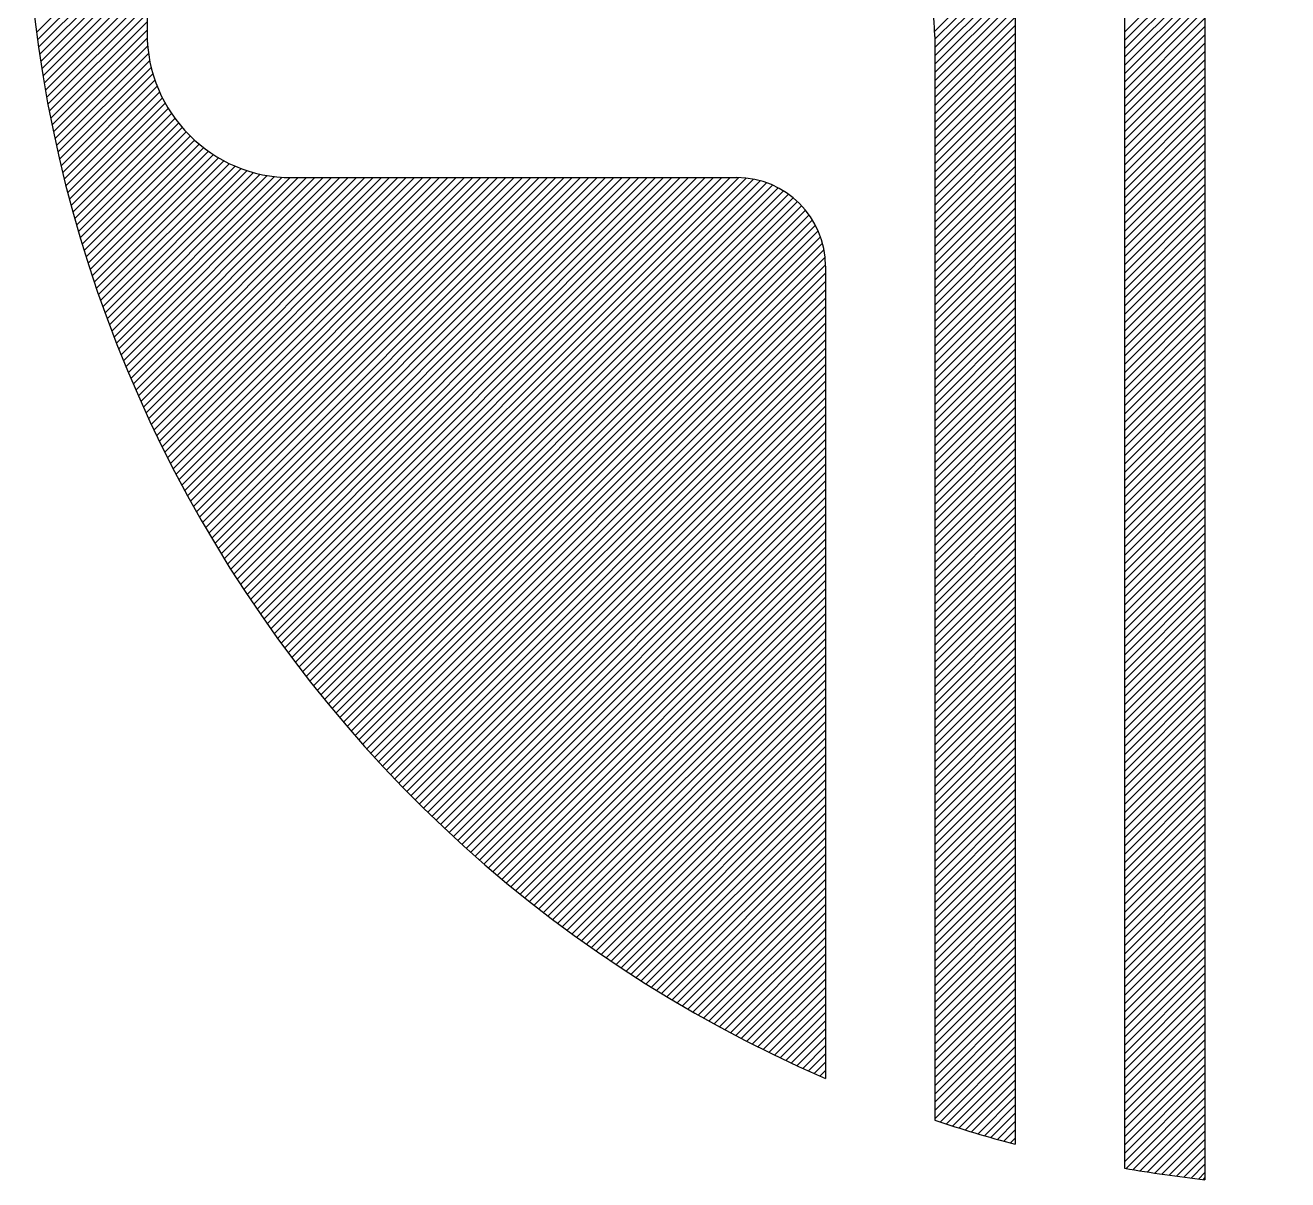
# Model space of a CAD drawing. Header units: millimetres. Extents: x 0 to 134087, y -49114 to 20834.
# Drawn here: x 56885.6 to 57088.9, y 2908.7 to 3094.6 of the extents above; entities that cross this region are included whole.
import ezdxf

# ---------------------------------------------------------------- set-up
doc = ezdxf.new("R2010")
doc.units = ezdxf.units.MM
doc.header["$LTSCALE"] = 35
doc.linetypes.add('HIDDEN2', pattern=[0.1875, 0.125, -0.0625])
doc.layers.add('9', color=2, linetype='HIDDEN2')

msp = doc.modelspace()

# ---------------------------------------------------------------- linework, layer by layer
at = {"color": 5}
for p, q in [((56887.4686, 3093.3873), (56905.2531, 3111.1718)), ((56887.6269, 3092.2085), (56905.2531, 3109.8347)), ((56887.791, 3091.0355), (56905.2531, 3108.4976)), ((56887.961, 3089.8684), (56905.2531, 3107.1605)), ((57032.1026, 3093.6149), (57045.062, 3106.5743)), ((56888.1366, 3088.7069), (56905.2531, 3105.8234)), ((56888.3178, 3087.5511), (56905.2531, 3104.4863)), ((57032.1186, 3092.2938), (57045.062, 3105.2372)), ((57062.6734, 3093.4325), (57075.6168, 3106.3759)), ((57062.6734, 3092.0954), (57075.6168, 3105.0388)), ((56888.5047, 3086.4008), (56905.2531, 3103.1492)), ((57032.1186, 3090.9567), (57045.062, 3103.9001)), ((57032.1186, 3089.6196), (57045.062, 3102.563)), ((57062.6734, 3090.7583), (57075.6168, 3103.7017)), ((56888.697, 3085.256), (56905.2531, 3101.8121)), ((56888.8948, 3084.1167), (56905.2531, 3100.475)), ((57032.1186, 3088.2825), (57045.062, 3101.2259)), ((57062.6734, 3089.4212), (57075.6168, 3102.3646)), ((57062.6734, 3088.0841), (57075.6168, 3101.0275)), ((56889.0979, 3082.9827), (56905.2531, 3099.1379)), ((57032.1186, 3086.9454), (57045.062, 3099.8888)), ((57032.1186, 3085.6083), (57045.062, 3098.5517)), ((57062.6734, 3086.747), (57075.6168, 3099.6904)), ((56889.3063, 3081.8541), (56905.2531, 3097.8008)), ((56889.5201, 3080.7307), (56905.2531, 3096.4638)), ((57032.1186, 3084.2712), (57045.062, 3097.2146)), ((57062.6734, 3085.4099), (57075.6168, 3098.3533)), ((57062.6734, 3084.0728), (57075.6168, 3097.0162)), ((56889.739, 3079.6125), (56905.2531, 3095.1267)), ((57032.1186, 3082.9341), (57045.062, 3095.8776)), ((57032.1186, 3081.597), (57045.062, 3094.5405)), ((57062.6734, 3082.7357), (57075.6168, 3095.6791)), ((57062.6734, 3081.3986), (57075.6168, 3094.342)), ((56889.963, 3078.4994), (56905.2531, 3093.7896)), ((56890.1921, 3077.3915), (56905.2685, 3092.4679)), ((57032.1186, 3080.2599), (57045.062, 3093.2034)), ((57062.6734, 3080.0615), (57075.6168, 3093.0049)), ((56890.4263, 3076.2886), (56905.3484, 3091.2107)), ((57032.1186, 3078.9228), (57045.062, 3091.8663)), ((57032.1186, 3077.5858), (57045.062, 3090.5292)), ((57062.6734, 3078.7244), (57075.6168, 3091.6678)), ((57062.6734, 3077.3873), (57075.6168, 3090.3307)), ((56890.6655, 3075.1906), (56905.4883, 3090.0135)), ((56890.9096, 3074.0976), (56905.6813, 3088.8694)), ((57032.1186, 3076.2487), (57045.062, 3089.1921)), ((57062.6734, 3076.0502), (57075.6168, 3088.9936)), ((56891.1586, 3073.0095), (56905.922, 3087.773)), ((56891.4124, 3071.9262), (56906.2062, 3086.7201)), ((57032.1186, 3074.9116), (57045.062, 3087.855)), ((57032.1186, 3073.5745), (57045.062, 3086.5179)), ((57062.6734, 3074.7131), (57075.6168, 3087.6565)), ((57062.6734, 3073.376), (57075.6168, 3086.3194)), ((56891.671, 3070.8478), (56906.5305, 3085.7073)), ((56891.9344, 3069.774), (56906.8921, 3084.7318)), ((57032.1186, 3072.2374), (57045.062, 3085.1808)), ((57062.6734, 3072.0389), (57075.6168, 3084.9823)), ((56892.2024, 3068.705), (56907.2889, 3083.7915)), ((56892.4751, 3067.6406), (56907.7189, 3082.8844)), ((57032.1186, 3070.9003), (57045.062, 3083.8437)), ((57032.1186, 3069.5632), (57045.062, 3082.5066)), ((57062.6734, 3070.7018), (57075.6168, 3083.6452)), ((57062.6734, 3069.3647), (57075.6168, 3082.3081)), ((56892.7525, 3066.5808), (56908.1807, 3082.0091)), ((56893.0344, 3065.5257), (56908.6731, 3081.1644)), ((56893.3208, 3064.475), (56909.195, 3080.3492)), ((57032.1186, 3068.2261), (57045.062, 3081.1695)), ((57062.6734, 3068.0276), (57075.6168, 3080.9711)), ((56893.6118, 3063.4288), (56909.7456, 3079.5627)), ((56893.9072, 3062.3871), (56910.3244, 3078.8044)), ((56894.207, 3061.3499), (56910.9309, 3078.0738)), ((57032.1186, 3066.889), (57045.062, 3079.8324)), ((57032.1186, 3065.5519), (57045.062, 3078.4953)), ((57062.6734, 3066.6905), (57075.6168, 3079.634)), ((57062.6734, 3065.3534), (57075.6168, 3078.2969)), ((56894.5112, 3060.317), (56911.5647, 3077.3705)), ((56894.8197, 3059.2884), (56912.2257, 3076.6944)), ((56895.1326, 3058.2642), (56912.9139, 3076.0455)), ((57032.1186, 3064.2148), (57045.062, 3077.1582)), ((57062.6734, 3064.0163), (57075.6168, 3076.9598)), ((56895.4497, 3057.2442), (56913.6293, 3075.4238)), ((56895.7711, 3056.2285), (56914.3721, 3074.8296)), ((56896.0967, 3055.217), (56915.1429, 3074.2632)), ((57032.1186, 3062.8777), (57045.062, 3075.8211)), ((57032.1186, 3061.5406), (57045.062, 3074.484)), ((57062.6734, 3062.6793), (57075.6168, 3075.6227)), ((57062.6734, 3061.3422), (57075.6168, 3074.2856)), ((56896.4264, 3054.2096), (56915.942, 3073.7252)), ((56896.7603, 3053.2065), (56916.7702, 3073.2163)), ((56897.0984, 3052.2074), (56917.6283, 3072.7374)), ((56897.4405, 3051.2124), (56918.5176, 3072.2895)), ((57032.1186, 3060.2035), (57045.062, 3073.1469)), ((57062.6734, 3060.0051), (57075.6168, 3072.9485)), ((56897.7866, 3050.2215), (56919.4392, 3071.8741)), ((56898.1368, 3049.2346), (56920.3949, 3071.4927)), ((56898.491, 3048.2517), (56921.3867, 3071.1473)), ((56898.8492, 3047.2728), (56922.4169, 3070.8405)), ((56899.2113, 3046.2978), (56923.4887, 3070.5751)), ((56899.5774, 3045.3267), (56924.6057, 3070.355)), ((56899.9473, 3044.3596), (56925.7726, 3070.1848)), ((56900.3211, 3043.3963), (56926.9954, 3070.0706)), ((56900.6987, 3042.4368), (56928.2821, 3070.0202)), ((56901.0802, 3041.4812), (56929.6177, 3070.0187)), ((56901.4655, 3040.5294), (56930.9548, 3070.0187)), ((56901.8545, 3039.5813), (56932.2919, 3070.0187)), ((56902.2473, 3038.637), (56933.629, 3070.0187)), ((56902.6438, 3037.6964), (56934.9661, 3070.0187)), ((56903.044, 3036.7595), (56936.3032, 3070.0187)), ((56903.4479, 3035.8263), (56937.6403, 3070.0187)), ((56903.8555, 3034.8968), (56938.9774, 3070.0187)), ((56904.2667, 3033.9709), (56940.3145, 3070.0187)), ((56904.6816, 3033.0487), (56941.6516, 3070.0187)), ((56905.1, 3032.13), (56942.9887, 3070.0187)), ((56905.5221, 3031.215), (56944.3258, 3070.0187)), ((56905.9477, 3030.3035), (56945.6629, 3070.0187)), ((56906.3768, 3029.3956), (56947, 3070.0187)), ((56906.8095, 3028.4911), (56948.3371, 3070.0187)), ((56907.2457, 3027.5902), (56949.6741, 3070.0187)), ((56907.6854, 3026.6928), (56951.0112, 3070.0187)), ((56908.1286, 3025.7989), (56952.3483, 3070.0187)), ((56908.5752, 3024.9085), (56953.6854, 3070.0187)), ((56909.0253, 3024.0215), (56955.0225, 3070.0187)), ((56909.4788, 3023.1379), (56956.3596, 3070.0187)), ((56909.9358, 3022.2577), (56957.6967, 3070.0187)), ((56910.3961, 3021.381), (56959.0338, 3070.0187)), ((56910.8598, 3020.5076), (56960.3709, 3070.0187)), ((56911.3269, 3019.6376), (56961.708, 3070.0187)), ((56911.7974, 3018.771), (56963.0451, 3070.0187)), ((56912.2712, 3017.9077), (56964.3822, 3070.0187)), ((56912.7483, 3017.0477), (56965.7193, 3070.0187)), ((56913.2288, 3016.1911), (56967.0564, 3070.0187)), ((56913.7126, 3015.3377), (56968.3935, 3070.0187)), ((56914.1996, 3014.4877), (56969.7306, 3070.0187)), ((56914.6899, 3013.6409), (56971.0677, 3070.0187)), ((56915.1835, 3012.7974), (56972.4048, 3070.0187)), ((56915.6804, 3011.9572), (56973.7419, 3070.0187)), ((56916.1805, 3011.1202), (56975.079, 3070.0187)), ((56916.6839, 3010.2865), (56976.4161, 3070.0187)), ((56917.1904, 3009.4559), (56977.7532, 3070.0187)), ((56917.7002, 3008.6286), (56979.0903, 3070.0187)), ((56918.2132, 3007.8045), (56980.4274, 3070.0187)), ((56918.7294, 3006.9836), (56981.7645, 3070.0187)), ((56919.2487, 3006.1658), (56983.1016, 3070.0187)), ((56919.7712, 3005.3513), (56984.4387, 3070.0187)), ((56920.2969, 3004.5399), (56985.7757, 3070.0187)), ((56920.8258, 3003.7316), (56987.1128, 3070.0187)), ((56921.3578, 3002.9265), (56988.4499, 3070.0187)), ((56921.8929, 3002.1245), (56989.787, 3070.0187)), ((56922.4312, 3001.3257), (56991.1241, 3070.0187)), ((56922.9725, 3000.53), (56992.4612, 3070.0187)), ((56923.517, 2999.7374), (56993.7983, 3070.0187)), ((56924.0646, 2998.9479), (56995.1354, 3070.0187)), ((56924.6153, 2998.1615), (56996.4725, 3070.0187)), ((56925.1691, 2997.3782), (56997.8096, 3070.0187)), ((56925.726, 2996.5979), (56999.1467, 3070.0187)), ((56926.2859, 2995.8208), (57000.4818, 3070.0167)), ((56926.8489, 2995.0467), (57001.742, 3069.9398)), ((57032.1186, 3058.8664), (57045.062, 3071.8098)), ((57032.1186, 3057.5293), (57045.062, 3070.4727)), ((57062.6734, 3058.668), (57075.6168, 3071.6114)), ((57062.6734, 3057.3309), (57075.6168, 3070.2743)), ((56927.415, 2994.2757), (57002.9071, 3069.7678)), ((56927.9841, 2993.5077), (57003.9934, 3069.517)), ((56928.5563, 2992.7428), (57005.0117, 3069.1982)), ((56929.1315, 2991.9809), (57005.9696, 3068.819)), ((56929.7098, 2991.2221), (57006.8725, 3068.3848)), ((56930.2911, 2990.4663), (57007.7244, 3067.8996)), ((57032.1186, 3056.1922), (57045.062, 3069.1356)), ((57062.6734, 3055.9938), (57075.6168, 3068.9372)), ((56930.8754, 2989.7135), (57008.5282, 3067.3663)), ((56931.4627, 2988.9638), (57009.2856, 3066.7866)), ((56932.0531, 2988.217), (57009.9981, 3066.162)), ((57032.1186, 3054.8551), (57045.062, 3067.7985)), ((57032.1186, 3053.518), (57045.062, 3066.4614)), ((57062.6734, 3054.6567), (57075.6168, 3067.6001)), ((57062.6734, 3053.3196), (57075.6168, 3066.263)), ((56932.6465, 2987.4733), (57010.6661, 3065.4929)), ((56933.2429, 2986.7326), (57011.2897, 3064.7794)), ((56933.8423, 2985.9949), (57011.8682, 3064.0208)), ((57032.1186, 3052.1809), (57045.062, 3065.1243)), ((57062.6734, 3051.9825), (57075.6168, 3064.9259)), ((56934.4446, 2985.2602), (57012.4004, 3063.216)), ((56935.05, 2984.5285), (57012.8844, 3062.3629)), ((57032.1186, 3050.8438), (57045.062, 3063.7872)), ((57032.1186, 3049.5067), (57045.062, 3062.4501)), ((57062.6734, 3050.6454), (57075.6168, 3063.5888)), ((57062.6734, 3049.3083), (57075.6168, 3062.2517)), ((56935.6584, 2983.7997), (57013.3173, 3061.4587)), ((56936.2698, 2983.074), (57013.6952, 3060.4994)), ((57032.1186, 3048.1696), (57045.062, 3061.1131)), ((57032.1186, 3046.8325), (57045.062, 3059.776)), ((57062.6734, 3047.9712), (57075.6168, 3060.9146)), ((56936.8841, 2982.3513), (57014.0124, 3059.4796)), ((56937.5014, 2981.6315), (57014.2615, 3058.3916)), ((57032.1186, 3045.4954), (57045.062, 3058.4389)), ((57062.6734, 3046.6341), (57075.6168, 3059.5775)), ((57062.6734, 3045.297), (57075.6168, 3058.2404)), ((56938.1218, 2980.9147), (57014.4314, 3057.2243)), ((56938.745, 2980.2009), (57014.5058, 3055.9616)), ((57032.1186, 3044.1583), (57045.062, 3057.1018)), ((57032.1186, 3042.8212), (57045.062, 3055.7647)), ((57062.6734, 3043.9599), (57075.6168, 3056.9033)), ((56939.3713, 2979.4901), (57014.5073, 3054.626)), ((57032.1186, 3041.4842), (57045.062, 3054.4276)), ((57062.6734, 3042.6228), (57075.6168, 3055.5662)), ((57062.6734, 3041.2857), (57075.6168, 3054.2291)), ((56940.0005, 2978.7822), (57014.5073, 3053.2889)), ((56940.6327, 2978.0773), (57014.5073, 3051.9518)), ((57032.1186, 3040.1471), (57045.062, 3053.0905)), ((57032.1186, 3038.81), (57045.062, 3051.7534)), ((57062.6734, 3039.9486), (57075.6168, 3052.892)), ((56941.2679, 2977.3754), (57014.5073, 3050.6147)), ((57032.1186, 3037.4729), (57045.062, 3050.4163)), ((57062.6734, 3038.6115), (57075.6168, 3051.5549)), ((57062.6734, 3037.2744), (57075.6168, 3050.2178)), ((56941.906, 2976.6764), (57014.5073, 3049.2776)), ((56942.5471, 2975.9804), (57014.5073, 3047.9405)), ((57032.1186, 3036.1358), (57045.062, 3049.0792)), ((57032.1186, 3034.7987), (57045.062, 3047.7421)), ((57062.6734, 3035.9373), (57075.6168, 3048.8807)), ((56943.1912, 2975.2874), (57014.5073, 3046.6034)), ((57032.1186, 3033.4616), (57045.062, 3046.405)), ((57062.6734, 3034.6002), (57075.6168, 3047.5436)), ((57062.6734, 3033.2631), (57075.6168, 3046.2066)), ((56943.8382, 2974.5973), (57014.5073, 3045.2663)), ((56944.4882, 2973.9102), (57014.5073, 3043.9292)), ((57032.1186, 3032.1245), (57045.062, 3045.0679)), ((57032.1186, 3030.7874), (57045.062, 3043.7308)), ((57062.6734, 3031.926), (57075.6168, 3044.8695)), ((57062.6734, 3030.5889), (57075.6168, 3043.5324)), ((56945.1411, 2973.226), (57014.5073, 3042.5921)), ((57032.1186, 3029.4503), (57045.062, 3042.3937)), ((57062.6734, 3029.2518), (57075.6168, 3042.1953)), ((56945.797, 2972.5448), (57014.5073, 3041.255)), ((56946.4558, 2971.8665), (57014.5073, 3039.918)), ((57032.1186, 3028.1132), (57045.062, 3041.0566)), ((57032.1186, 3026.7761), (57045.062, 3039.7195)), ((57062.6734, 3027.9147), (57075.6168, 3040.8582)), ((57062.6734, 3026.5777), (57075.6168, 3039.5211)), ((56947.1176, 2971.1912), (57014.5073, 3038.5809)), ((57032.1186, 3025.439), (57045.062, 3038.3824)), ((57062.6734, 3025.2406), (57075.6168, 3038.184)), ((56947.7824, 2970.5189), (57014.5073, 3037.2438)), ((56948.4501, 2969.8495), (57014.5073, 3035.9067)), ((57032.1186, 3024.1019), (57045.062, 3037.0453)), ((57032.1186, 3022.7648), (57045.062, 3035.7082)), ((57062.6734, 3023.9035), (57075.6168, 3036.8469)), ((57062.6734, 3022.5664), (57075.6168, 3035.5098)), ((56949.1208, 2969.1831), (57014.5073, 3034.5696)), ((57032.1186, 3021.4277), (57045.062, 3034.3711)), ((57062.6734, 3021.2293), (57075.6168, 3034.1727)), ((56949.7944, 2968.5196), (57014.5073, 3033.2325)), ((56950.471, 2967.8591), (57014.5073, 3031.8954)), ((57032.1186, 3020.0906), (57045.062, 3033.034)), ((57032.1186, 3018.7535), (57045.062, 3031.6969)), ((57062.6734, 3019.8922), (57075.6168, 3032.8356)), ((57062.6734, 3018.5551), (57075.6168, 3031.4985)), ((56951.1505, 2967.2015), (57014.5073, 3030.5583)), ((57032.1186, 3017.4164), (57045.062, 3030.3598)), ((57062.6734, 3017.218), (57075.6168, 3030.1614)), ((56951.833, 2966.5469), (57014.5073, 3029.2212)), ((56952.5184, 2965.8952), (57014.5073, 3027.8841)), ((57032.1186, 3016.0793), (57045.062, 3029.0227)), ((57032.1186, 3014.7422), (57045.062, 3027.6856)), ((57062.6734, 3015.8809), (57075.6168, 3028.8243)), ((57062.6734, 3014.5438), (57075.6168, 3027.4872)), ((56953.2068, 2965.2465), (57014.5073, 3026.547)), ((56953.8982, 2964.6008), (57014.5073, 3025.2099)), ((57032.1186, 3013.4051), (57045.062, 3026.3485)), ((57062.6734, 3013.2067), (57075.6168, 3026.1501)), ((56954.5925, 2963.958), (57014.5073, 3023.8728)), ((57032.1186, 3012.068), (57045.062, 3025.0115)), ((57032.1186, 3010.7309), (57045.062, 3023.6744)), ((57062.6734, 3011.8696), (57075.6168, 3024.813)), ((57062.6734, 3010.5325), (57075.6168, 3023.4759)), ((56955.2898, 2963.3182), (57014.5073, 3022.5357)), ((56955.99, 2962.6814), (57014.5073, 3021.1986)), ((57032.1186, 3009.3938), (57045.062, 3022.3373)), ((57062.6734, 3009.1954), (57075.6168, 3022.1388)), ((56956.6932, 2962.0475), (57014.5073, 3019.8615)), ((57032.1186, 3008.0567), (57045.062, 3021.0002)), ((57032.1186, 3006.7197), (57045.062, 3019.6631)), ((57062.6734, 3007.8583), (57075.6168, 3020.8017)), ((57062.6734, 3006.5212), (57075.6168, 3019.4646)), ((56957.3994, 2961.4165), (57014.5073, 3018.5244)), ((56958.1085, 2960.7886), (57014.5073, 3017.1873)), ((57032.1186, 3005.3826), (57045.062, 3018.326)), ((57062.6734, 3005.1841), (57075.6168, 3018.1275)), ((56958.8206, 2960.1636), (57014.5073, 3015.8502)), ((57032.1186, 3004.0455), (57045.062, 3016.9889)), ((57032.1186, 3002.7084), (57045.062, 3015.6518)), ((57062.6734, 3003.847), (57075.6168, 3016.7904)), ((57062.6734, 3002.5099), (57075.6168, 3015.4533)), ((56959.5357, 2959.5416), (57014.5073, 3014.5131)), ((56960.2538, 2958.9226), (57014.5073, 3013.176)), ((57032.1186, 3001.3713), (57045.062, 3014.3147)), ((57062.6734, 3001.1728), (57075.6168, 3014.1162)), ((56960.9749, 2958.3065), (57014.5073, 3011.8389)), ((57032.1186, 3000.0342), (57045.062, 3012.9776)), ((57032.1186, 2998.6971), (57045.062, 3011.6405)), ((57062.6734, 2999.8357), (57075.6168, 3012.7791)), ((57062.6734, 2998.4986), (57075.6168, 3011.442)), ((56961.6989, 2957.6935), (57014.5073, 3010.5018)), ((56962.4259, 2957.0834), (57014.5073, 3009.1647)), ((57032.1186, 2997.36), (57045.062, 3010.3034)), ((57032.1186, 2996.0229), (57045.062, 3008.9663)), ((57062.6734, 2997.1615), (57075.6168, 3010.105)), ((56963.1559, 2956.4763), (57014.5073, 3007.8276)), ((57032.1186, 2994.6858), (57045.062, 3007.6292)), ((57062.6734, 2995.8244), (57075.6168, 3008.7679)), ((57062.6734, 2994.4873), (57075.6168, 3007.4308)), ((56963.8889, 2955.8722), (57014.5073, 3006.4905)), ((56964.6249, 2955.2711), (57014.5073, 3005.1534)), ((57032.1186, 2993.3487), (57045.062, 3006.2921)), ((57032.1186, 2992.0116), (57045.062, 3004.955)), ((57062.6734, 2993.1502), (57075.6168, 3006.0937)), ((56965.3639, 2954.673), (57014.5073, 3003.8164)), ((57032.1186, 2990.6745), (57045.062, 3003.6179)), ((57062.6734, 2991.8132), (57075.6168, 3004.7566)), ((57062.6734, 2990.4761), (57075.6168, 3003.4195)), ((56966.1059, 2954.0779), (57014.5073, 3002.4793)), ((56966.851, 2953.4859), (57014.5073, 3001.1422)), ((57032.1186, 2989.3374), (57045.062, 3002.2808)), ((57032.1186, 2988.0003), (57045.062, 3000.9437)), ((57062.6734, 2989.139), (57075.6168, 3002.0824)), ((56967.599, 2952.8968), (57014.5073, 2999.8051)), ((57032.1186, 2986.6632), (57045.062, 2999.6066)), ((57062.6734, 2987.8019), (57075.6168, 3000.7453)), ((57062.6734, 2986.4648), (57075.6168, 2999.4082)), ((56968.3501, 2952.3108), (57014.5073, 2998.468)), ((56969.1041, 2951.7278), (57014.5073, 2997.1309)), ((57032.1186, 2985.3261), (57045.062, 2998.2695)), ((57032.1186, 2983.989), (57045.062, 2996.9324)), ((57062.6734, 2985.1277), (57075.6168, 2998.0711)), ((57062.6734, 2983.7906), (57075.6168, 2996.734)), ((56969.8612, 2951.1478), (57014.5073, 2995.7938)), ((57032.1186, 2982.6519), (57045.062, 2995.5953)), ((57062.6734, 2982.4535), (57075.6168, 2995.3969)), ((56970.6214, 2950.5708), (57014.5073, 2994.4567)), ((56971.3846, 2949.9969), (57014.5073, 2993.1196)), ((57032.1186, 2981.3148), (57045.062, 2994.2582)), ((57032.1186, 2979.9777), (57045.062, 2992.9211)), ((57062.6734, 2981.1164), (57075.6168, 2994.0598)), ((57062.6734, 2979.7793), (57075.6168, 2992.7227)), ((56972.1508, 2949.426), (57014.5073, 2991.7825)), ((57032.1186, 2978.6406), (57045.062, 2991.584)), ((57062.6734, 2978.4422), (57075.6168, 2991.3856)), ((56972.9201, 2948.8582), (57014.5073, 2990.4454)), ((56973.6924, 2948.2935), (57014.5073, 2989.1083)), ((57032.1186, 2977.3035), (57045.062, 2990.2469)), ((57032.1186, 2975.9664), (57045.062, 2988.9099)), ((57062.6734, 2977.1051), (57075.6168, 2990.0485)), ((57062.6734, 2975.768), (57075.6168, 2988.7114)), ((56974.4678, 2947.7318), (57014.5073, 2987.7712)), ((57032.1186, 2974.6293), (57045.062, 2987.5728)), ((57062.6734, 2974.4309), (57075.6168, 2987.3743)), ((56975.2463, 2947.1732), (57014.5073, 2986.4341)), ((56976.0279, 2946.6176), (57014.5073, 2985.097)), ((57032.1186, 2973.2922), (57045.062, 2986.2357)), ((57032.1186, 2971.9551), (57045.062, 2984.8986)), ((57062.6734, 2973.0938), (57075.6168, 2986.0372)), ((57062.6734, 2971.7567), (57075.6168, 2984.7001)), ((56976.8125, 2946.0652), (57014.5073, 2983.7599)), ((57032.1186, 2970.6181), (57045.062, 2983.5615)), ((57062.6734, 2970.4196), (57075.6168, 2983.363)), ((56977.6003, 2945.5158), (57014.5073, 2982.4228)), ((56978.3911, 2944.9696), (57014.5073, 2981.0857)), ((57032.1186, 2969.281), (57045.062, 2982.2244)), ((57032.1186, 2967.9439), (57045.062, 2980.8873)), ((57062.6734, 2969.0825), (57075.6168, 2982.0259)), ((57062.6734, 2967.7454), (57075.6168, 2980.6888)), ((56979.1851, 2944.4264), (57014.5073, 2979.7486)), ((57032.1186, 2966.6068), (57045.062, 2979.5502)), ((57062.6734, 2966.4083), (57075.6168, 2979.3517)), ((56979.9821, 2943.8864), (57014.5073, 2978.4115)), ((56980.7823, 2943.3495), (57014.5073, 2977.0744)), ((57032.1186, 2965.2697), (57045.062, 2978.2131)), ((57032.1186, 2963.9326), (57045.062, 2976.876)), ((57062.6734, 2965.0712), (57075.6168, 2978.0146)), ((57062.6734, 2963.7341), (57075.6168, 2976.6775)), ((56981.5856, 2942.8157), (57014.5073, 2975.7373)), ((56982.3921, 2942.2851), (57014.5073, 2974.4002)), ((57032.1186, 2962.5955), (57045.062, 2975.5389)), ((57062.6734, 2962.397), (57075.6168, 2975.3405)), ((56983.2017, 2941.7576), (57014.5073, 2973.0631)), ((57032.1186, 2961.2584), (57045.062, 2974.2018)), ((57032.1186, 2959.9213), (57045.062, 2972.8647)), ((57062.6734, 2961.0599), (57075.6168, 2974.0034)), ((57062.6734, 2959.7228), (57075.6168, 2972.6663)), ((56984.0145, 2941.2332), (57014.5073, 2971.726)), ((56984.8304, 2940.7121), (57014.5073, 2970.3889)), ((57032.1186, 2958.5842), (57045.062, 2971.5276)), ((57062.6734, 2958.3857), (57075.6168, 2971.3292)), ((56985.6495, 2940.1941), (57014.5073, 2969.0519)), ((57032.1186, 2957.2471), (57045.062, 2970.1905)), ((57032.1186, 2955.91), (57045.062, 2968.8534)), ((57062.6734, 2957.0486), (57075.6168, 2969.9921)), ((57062.6734, 2955.7116), (57075.6168, 2968.655)), ((56986.4718, 2939.6793), (57014.5073, 2967.7148)), ((56987.2973, 2939.1677), (57014.5073, 2966.3777)), ((57032.1186, 2954.5729), (57045.062, 2967.5163)), ((57062.6734, 2954.3745), (57075.6168, 2967.3179)), ((56988.126, 2938.6593), (57014.5073, 2965.0406)), ((57032.1186, 2953.2358), (57045.062, 2966.1792)), ((57032.1186, 2951.8987), (57045.062, 2964.8421)), ((57062.6734, 2953.0374), (57075.6168, 2965.9808)), ((57062.6734, 2951.7003), (57075.6168, 2964.6437)), ((56988.9579, 2938.1541), (57014.5073, 2963.7035)), ((56989.7931, 2937.6522), (57014.5073, 2962.3664)), ((57032.1186, 2950.5616), (57045.062, 2963.505)), ((57062.6734, 2950.3632), (57075.6168, 2963.3066)), ((56990.6314, 2937.1535), (57014.5073, 2961.0293)), ((57032.1186, 2949.2245), (57045.062, 2962.1679)), ((57032.1186, 2947.8874), (57045.062, 2960.8308)), ((57062.6734, 2949.0261), (57075.6168, 2961.9695)), ((57062.6734, 2947.689), (57075.6168, 2960.6324)), ((56991.4731, 2936.658), (57014.5073, 2959.6922)), ((56992.318, 2936.1658), (57014.5073, 2958.3551)), ((57032.1186, 2946.5503), (57045.062, 2959.4937)), ((57032.1186, 2945.2132), (57045.062, 2958.1566)), ((57062.6734, 2946.3519), (57075.6168, 2959.2953)), ((56993.1662, 2935.6769), (57014.5073, 2957.018)), ((57032.1186, 2943.8761), (57045.062, 2956.8195)), ((57062.6734, 2945.0148), (57075.6168, 2957.9582)), ((57062.6734, 2943.6777), (57075.6168, 2956.6211)), ((56994.0176, 2935.1913), (57014.5073, 2955.6809)), ((56994.8724, 2934.7089), (57014.5073, 2954.3438)), ((57032.1186, 2942.539), (57045.062, 2955.4824)), ((57032.1186, 2941.2019), (57045.062, 2954.1454)), ((57062.6734, 2942.3406), (57075.6168, 2955.284)), ((56995.7305, 2934.2299), (57014.5073, 2953.0067)), ((57032.1186, 2939.8648), (57045.062, 2952.8083)), ((57062.6734, 2941.0035), (57075.6168, 2953.9469)), ((57062.6734, 2939.6664), (57075.6168, 2952.6098)), ((56996.5919, 2933.7542), (57014.5073, 2951.6696)), ((56997.4566, 2933.2818), (57014.5073, 2950.3325)), ((57032.1186, 2938.5277), (57045.062, 2951.4712)), ((57032.1186, 2937.1906), (57045.062, 2950.1341)), ((57062.6734, 2938.3293), (57075.6168, 2951.2727)), ((56998.3247, 2932.8128), (57014.5073, 2948.9954)), ((57032.1186, 2935.8535), (57045.062, 2948.797)), ((57062.6734, 2936.9922), (57075.6168, 2949.9356)), ((57062.6734, 2935.6551), (57075.6168, 2948.5985)), ((56999.1961, 2932.3472), (57014.5073, 2947.6583)), ((57000.0709, 2931.8849), (57014.5073, 2946.3212)), ((57032.1186, 2934.5165), (57045.062, 2947.4599)), ((57032.1186, 2933.1794), (57045.062, 2946.1228)), ((57062.6734, 2934.318), (57075.6168, 2947.2614)), ((57062.6734, 2932.9809), (57075.6168, 2945.9243)), ((57000.9492, 2931.426), (57014.5073, 2944.9841)), ((57032.1186, 2931.8423), (57045.062, 2944.7857)), ((57062.6734, 2931.6438), (57075.6168, 2944.5872)), ((57001.8308, 2930.9706), (57014.5073, 2943.647)), ((57002.7159, 2930.5185), (57014.5073, 2942.3099)), ((57032.1186, 2930.5052), (57045.062, 2943.4486)), ((57032.1186, 2929.1681), (57045.062, 2942.1115)), ((57062.6734, 2930.3067), (57075.6168, 2943.2501)), ((57062.6734, 2928.9696), (57075.6168, 2941.913)), ((57003.6043, 2930.0699), (57014.5073, 2940.9728)), ((57032.1186, 2927.831), (57045.062, 2940.7744)), ((57062.6734, 2927.6325), (57075.6168, 2940.5759)), ((57004.4963, 2929.6248), (57014.5073, 2939.6357)), ((57005.3917, 2929.1831), (57014.5073, 2938.2986)), ((57032.1186, 2926.4939), (57045.062, 2939.4373)), ((57032.1186, 2925.1568), (57045.062, 2938.1002)), ((57062.6734, 2926.2954), (57075.6168, 2939.2389)), ((57062.6734, 2924.9583), (57075.6168, 2937.9018)), ((57006.2906, 2928.7449), (57014.5073, 2936.9615)), ((57032.1186, 2923.8197), (57045.062, 2936.7631)), ((57062.6734, 2923.6212), (57075.6168, 2936.5647)), ((57007.193, 2928.3102), (57014.5073, 2935.6244)), ((57008.099, 2927.8791), (57014.5073, 2934.2873)), ((57032.1186, 2922.4826), (57045.062, 2935.426)), ((57032.1186, 2921.1455), (57045.062, 2934.0889)), ((57062.6734, 2922.2841), (57075.6168, 2935.2276)), ((57062.6734, 2920.947), (57075.6168, 2933.8905)), ((57009.0084, 2927.4514), (57014.5073, 2932.9503)), ((57032.1186, 2919.8084), (57045.062, 2932.7518)), ((57062.6734, 2919.61), (57075.6168, 2932.5534)), ((57009.9215, 2927.0274), (57014.5073, 2931.6132)), ((57010.8381, 2926.6069), (57014.5073, 2930.2761)), ((57032.1186, 2918.4713), (57045.062, 2931.4147)), ((57032.9558, 2917.9714), (57045.062, 2930.0776)), ((57062.6734, 2918.2729), (57075.6168, 2931.2163)), ((57062.6734, 2916.9358), (57075.6168, 2929.8792)), ((57011.7583, 2926.19), (57014.5073, 2928.939)), ((57033.965, 2917.6435), (57045.062, 2928.7405)), ((57062.6734, 2915.5987), (57075.6168, 2928.5421)), ((57012.6821, 2925.7767), (57014.5073, 2927.6019)), ((57013.6095, 2925.367), (57014.5073, 2926.2648)), ((57034.9783, 2917.3197), (57045.062, 2927.4034)), ((57035.9958, 2917.0002), (57045.062, 2926.0663)), ((57062.6734, 2914.2616), (57075.6168, 2927.205)), ((57062.6734, 2912.9245), (57075.6168, 2925.8679)), ((57037.0177, 2916.6849), (57045.062, 2924.7292)), ((57062.6734, 2911.5874), (57075.6168, 2924.5308)), ((57038.0438, 2916.3739), (57045.062, 2923.3921)), ((57039.0742, 2916.0672), (57045.062, 2922.055)), ((57062.9197, 2910.4966), (57075.6168, 2923.1937)), ((57064.0613, 2910.3011), (57075.6168, 2921.8566)), ((57040.109, 2915.7649), (57045.062, 2920.7179)), ((57065.2085, 2910.1112), (57075.6168, 2920.5195)), ((57041.1481, 2915.467), (57045.062, 2919.3808)), ((57042.1918, 2915.1735), (57045.062, 2918.0438)), ((57066.3611, 2909.9268), (57075.6168, 2919.1824)), ((57067.5194, 2909.7479), (57075.6168, 2917.8453)), ((57043.2399, 2914.8845), (57045.062, 2916.7067)), ((57068.6833, 2909.5747), (57075.6168, 2916.5082)), ((57044.2925, 2914.6), (57045.062, 2915.3696)), ((57069.853, 2909.4073), (57075.6168, 2915.1711)), ((57071.0284, 2909.2456), (57075.6168, 2913.834)), ((57072.2098, 2909.0899), (57075.6168, 2912.4969)), ((57073.397, 2908.9401), (57075.6168, 2911.1598)), ((57074.5903, 2908.7963), (57075.6168, 2909.8227))]:
    msp.add_line(p, q, dxfattribs=at)
at = {"layer": '9', "color": 5, "linetype": 'Continuous'}
for p, q in [((57075.6168, 3184.0259), (57075.6168, 2908.678)), ((57062.6734, 3156.8774), (57062.6734, 2910.5396)), ((56905.2531, 3147.1282), (56905.2531, 3093.3156)), ((57045.062, 3119.8906), (57045.062, 2914.3956)), ((57032.1186, 3092.7421), (57032.1186, 2918.2477)), ((56928.55, 3070.0187), (57000.2438, 3070.0187)), ((57014.5073, 3055.7553), (57014.5073, 2924.9755)), ((57075.3605, 2908.7071), (57075.6168, 2908.9634))]:
    msp.add_line(p, q, dxfattribs=at)
for centre, radius, start, end in [((57099.5868, 3121.2745), 213.9435, 293.432774, 246.567226), ((57008.3462, 3092.7421), 23.7724, 0, 90), ((56928.55, 3093.3156), 23.2969, 180, 270), ((57000.2438, 3055.7553), 14.2634, 0, 90), ((57099.5868, 3121.2745), 213.9435, 251.617753, 255.23496), ((57099.5868, 3121.2745), 213.9435, 260.064583, 263.567144)]:
    msp.add_arc(centre, radius, start, end, dxfattribs=at)

doc.saveas('drawing.dxf')
